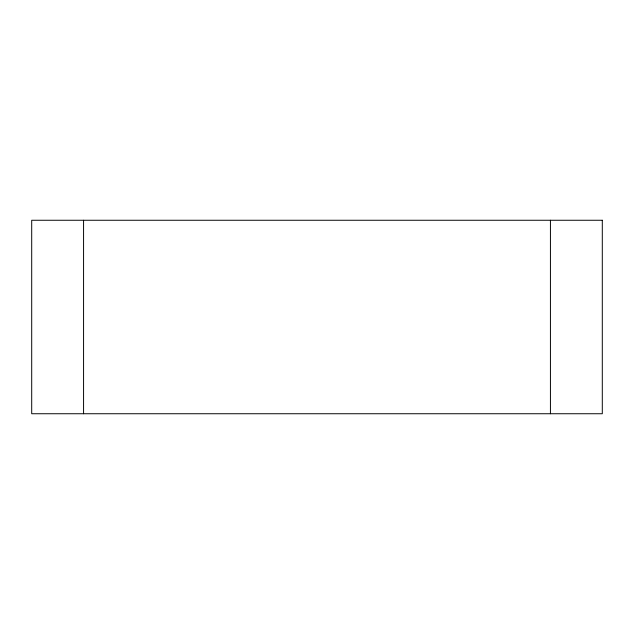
<?xml version="1.0" encoding="UTF-8"?>
<svg xmlns="http://www.w3.org/2000/svg" width="634" height="634" viewBox="0 0 634 634"><rect width="100%" height="100%" fill="white"/><g stroke="black" fill="none" stroke-linecap="round" stroke-linejoin="round"><path stroke-width="0.95" d="M550.431 220.26L550.431 413.74M83.569 220.26L83.569 413.74M602.3 220.26L31.7 220.26L31.7 413.74L602.3 413.74L602.3 220.26"/></g></svg>
